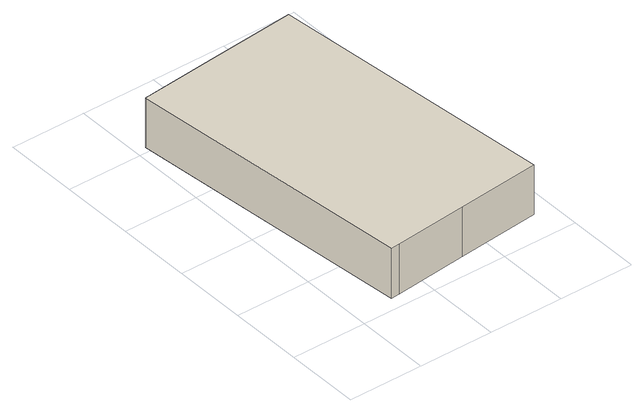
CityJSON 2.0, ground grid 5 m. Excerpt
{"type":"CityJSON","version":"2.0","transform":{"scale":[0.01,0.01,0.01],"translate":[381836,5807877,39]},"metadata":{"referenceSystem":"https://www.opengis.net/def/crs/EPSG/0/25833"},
"CityObjects":{
"building1":{"type":"Building","attributes":{"Gemeindeschluessel":"11000006","BezugspunktDach":"2200","function":"31001_1010","measuredHeight":3.6,"storeysAboveGround":1},"address":[{"country":"Germany","locality":"Berlin","thoroughfareNumber":"17","thoroughfareName":"Kleinmachnower Weg"}],"geometry":[{"type":"Solid","lod":"1","boundaries":[[[[0,1,2,3,4,5,6,7]],[[8,9,10,11,12,13,14,15]],[[8,15,7,6]],[[9,8,6,5]],[[10,9,5,4]],[[11,10,4,3]],[[12,11,3,2]],[[13,12,2,1]],[[14,13,1,0]],[[15,14,0,7]]]]}]}
},
"vertices":[
[264,91,410],[327,97,410],[817,147,410],[1370,203,410],[1178,2145,410],[1116,2139,410],[626,2092,410],[74,2038,410],[626,2092,64],[1116,2139,64],[1178,2145,64],[1370,203,64],[817,147,64],[327,97,64],[264,91,64],[74,2038,64]
]}
